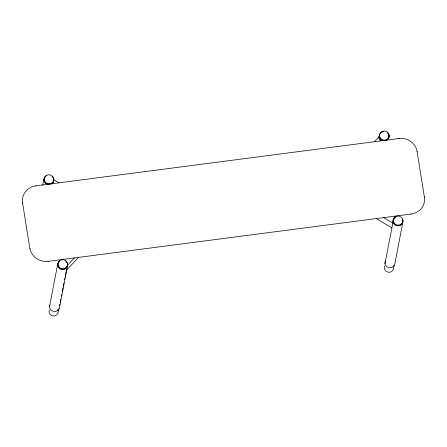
<?xml version="1.0" encoding="UTF-8"?>
<svg xmlns="http://www.w3.org/2000/svg" width="447" height="447" viewBox="0 0 447 447"><rect width="100%" height="100%" fill="white"/><g stroke="black" fill="none" stroke-linecap="round" stroke-linejoin="round"><path stroke-width="0.67" d="M22.534 203.284L22.596 202.983A15.997 15.215 10.9 0 1 35.928 185.823L398.886 138.525A15.997 15.215 10.9 0 1 417.118 151.572L424.404 197.188M35.866 186.125L35.928 185.823M29.882 248.599L22.596 202.983M42.739 185.281L43.912 179.191M49.673 184.326L49.734 184.024M48.114 261.646L48.17 261.344A15.997 15.215 10.9 0 1 29.938 248.292M49.606 306.134L57.691 264.149M58.898 308.503L58.194 312.146A4.599 4.375 10.9 0 1 52.545 315.828A4.599 4.375 10.9 0 1 49.349 309.933M59.624 305.418L59.887 304.066M60.149 302.714L60.798 299.339M61.446 295.964L61.708 294.612M62.356 291.232L63.01 287.857M63.267 286.505L63.921 283.13M64.569 279.749L64.832 278.397M65.089 277.051L66.128 271.647M66.625 269.083L66.391 270.295L78.583 257.265M67.581 264.104L67.324 265.44L74.331 257.953M67.614 265.35L59.529 307.335A5.001 4.755 10.9 0 1 53.383 311.341A5.001 4.755 10.9 0 1 49.913 304.932M378.771 138.039L379.257 135.491M385.023 140.626L385.079 140.324M398.83 138.827L398.886 138.525M384.979 263.68L393.064 221.69M394.187 265.149L393.489 268.787A4.599 4.375 10.9 0 1 387.538 272.027A4.599 4.375 10.9 0 1 384.839 265.915M402.959 221.651L394.874 263.635A5.001 4.755 10.9 0 1 388.734 267.641A5.001 4.755 10.9 0 1 385.258 261.232M417.062 151.874L417.118 151.572M411.072 214.348L411.134 214.04A15.997 15.215 10.9 0 0 424.466 196.881M374.441 141.772L379 136.827A5.012 4.766 10.9 0 0 380.52 140.805M48.17 261.344L411.134 214.04M383.543 217.527L392.807 223.025A5.001 4.755 10.9 0 1 393.086 220.578M376.402 218.7L391.874 227.881M394.584 216.219L395.779 216.94M53.182 179.281L58.954 182.884M65.597 260.953A5.001 4.755 10.9 0 1 66.407 267.949A5.001 4.755 10.9 0 1 59.049 267.982A5.001 4.755 10.9 0 1 59.524 260.981M52.763 176.872A5.001 4.755 10.9 0 1 52.003 183.555M47.069 184.198A5.001 4.755 10.9 0 1 46.857 175.397M402.563 219.203A5.001 4.755 10.9 0 1 400.015 225.439A5.001 4.755 10.9 0 1 393.433 222.891A5.001 4.755 10.9 0 1 395.981 216.655M393.36 220.019A5.001 4.755 10.9 0 1 393.712 219.499M388.784 134.245A5.001 4.755 10.9 0 1 386.236 140.481M382.42 140.498A5.001 4.755 10.9 0 1 383.453 131.368M387.169 132.295A5.001 4.755 10.9 0 1 388.108 133.172M53.422 179.973A5.068 4.822 10.9 0 1 52.545 184.069M388.644 134.407A4.8 4.565 10.9 0 1 384.861 140.632M383.61 140.615A4.8 4.565 10.9 0 1 379.788 134.273M387.124 132.508A4.8 4.565 10.9 0 1 388.013 133.362M402.741 220.483A4.8 4.565 10.9 0 1 396.215 225.26A4.8 4.565 10.9 0 1 395.036 217.398M67.385 264.132A4.8 4.565 10.9 0 1 61.518 269.172A4.8 4.565 10.9 0 1 58.786 261.981M53.394 178.347A4.8 4.565 10.9 0 1 51.584 183.605M50.472 184.13A4.8 4.565 10.9 0 1 45.231 176.755M51.986 176.369A4.8 4.565 10.9 0 1 52.824 177.275M58.272 309.391A4.599 4.375 10.9 0 1 57.445 310.201M45.857 182.722A4.8 4.565 10.9 0 0 53.679 180.225A4.8 4.565 10.9 0 0 47.371 174.967A4.8 4.565 10.9 0 0 45.857 182.722M59.01 267.06A4.8 4.565 10.9 0 0 67.212 265.993A4.8 4.565 10.9 0 0 62.01 259.729A4.8 4.565 10.9 0 0 59.01 267.06M394.327 223.321A4.8 4.565 10.9 0 0 402.54 222.343A4.8 4.565 10.9 0 0 397.411 216.024A4.8 4.565 10.9 0 0 394.327 223.321M380.52 138.33A4.8 4.565 10.9 0 0 388.745 137.419A4.8 4.565 10.9 0 0 383.677 131.06A4.8 4.565 10.9 0 0 380.52 138.33"/></g></svg>
